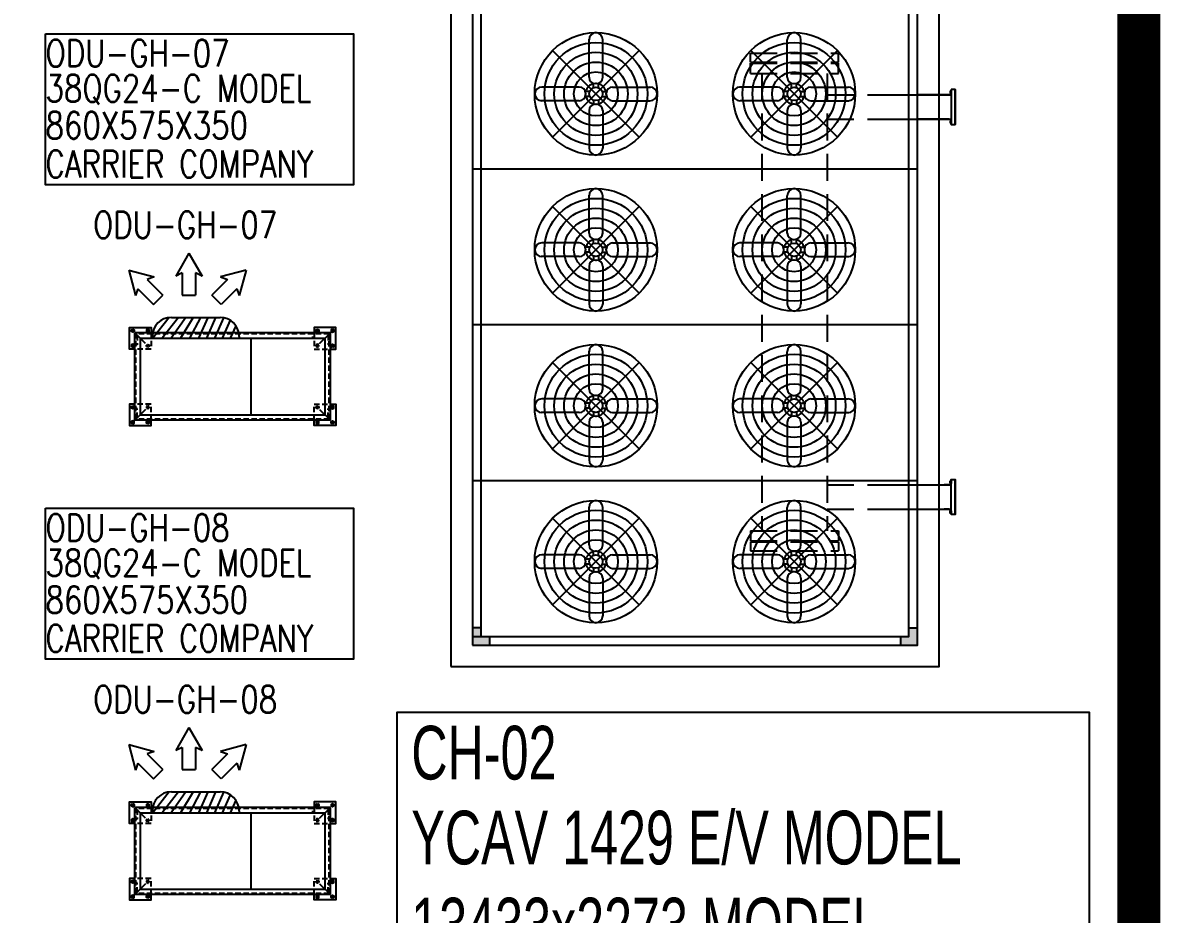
# Model space of a CAD drawing. Header units: millimetres. Extents: x -21221 to 1625077, y -149981 to 356550.
# Drawn here: x 309413 to 314710, y 147323 to 151476 of the extents above; entities that cross this region are included whole.
import ezdxf
from ezdxf.enums import TextEntityAlignment as Align

# ---------------------------------------------------------------- set-up
doc = ezdxf.new("R2010")
doc.units = ezdxf.units.MM
doc.header["$LTSCALE"] = 1000
doc.header["$MEASUREMENT"] = 0
doc.linetypes.add('HIDDEN', pattern=[0.375, 0.25, -0.125])
doc.linetypes.add('HIDDEN2', pattern=[0.1875, 0.125, -0.0625])
doc.layers.get('0').update_dxf_attribs({"linetype": 'CONTINUOUS'})
doc.layers.add('12- EQUIPMENT HVAC', color=12, linetype='CONTINUOUS')
doc.styles.add('ROMANS', font='romans.shx', dxfattribs={"width": 0.85})
doc.styles.add('TEXT-P', font='stencil.shx', dxfattribs={"height": 0.3})

# ---------------------------------------------------------------- blocks, each defined once
blk = doc.blocks.new('chiller.no-01')
for points in [[(-6616.5, 1036.5), (-6616.5, 956.5), (-6576.5, 956.5), (-6576.5, 996.5), (-6536.5, 996.5), (-6536.5, 1036.5)], [(-6616.5, -1036.5), (-6616.5, -956.5), (-6576.5, -956.5), (-6576.5, -996.5), (-6536.5, -996.5), (-6536.5, -1036.5)]]:
    blk.add_hatch(color=256).paths.add_polyline_path(points)
for p, q in [((-6536.5, 996.5), (-6536.5, 1036.5)), ((-5850.2, 1036.5), (-5850.2, -1036.5)), ((-5123.9, 1036.5), (-5123.9, -1036.5)), ((-4397.7, 1036.5), (-4397.7, -1036.5)), ((-6576.5, 956.5), (-6616.5, 956.5)), ((-5984.1, -891.1), (-5984.1, -1192.8)), ((-5869.9, -891.1), (-5869.9, -1192.8)), ((-4167.5, -891.1), (-4167.5, -1192.8)), ((-4053.2, -891.1), (-4053.2, -1192.8)), ((-6576.5, -956.5), (-6616.5, -956.5)), ((-6536.5, -996.5), (-6536.5, -1036.5)), ((-4167.5, -1183.7), (-4167.5, -1041.1)), ((-4053.2, -1183.7), (-4053.2, -1041.1)), ((-5984.1, -1183.7), (-5984.1, -1160.1)), ((-5869.9, -1183.7), (-5869.9, -1160.1)), ((-5984.2, -1192.8), (-5984.2, -1192.8)), ((-5968, -1192.8), (-5968, -1192.8)), ((-5863.1, -1192.8), (-5863.1, -1187.6)), ((-5863.1, -1187.6), (-5851.8, -1187.6)), ((-5851.8, -1192.8), (-5863.1, -1192.8)), ((-5851.8, -1187.6), (-5851.8, -1192.8)), ((-4185.6, -1187.6), (-4185.6, -1192.8)), ((-4174.3, -1187.6), (-4185.6, -1187.6)), ((-4185.6, -1192.8), (-4174.3, -1192.8)), ((-4174.3, -1192.8), (-4174.3, -1187.6)), ((-4069.4, -1192.8), (-4069.4, -1192.8)), ((-4053.2, -1192.8), (-4053.2, -1192.8))]:
    blk.add_line(p, q)
at = {"color": 9}
for p, q in [((-6259.6, 538.7), (-6259.6, 715.7)), ((-6195.9, 538.7), (-6195.9, 713)), ((-5533.3, 538.7), (-5533.3, 715.7)), ((-5469.6, 538.7), (-5469.6, 713)), ((-4807, 538.7), (-4807, 715.7)), ((-4743.3, 538.7), (-4743.3, 713)), ((-4080.7, 538.7), (-4080.7, 715.7)), ((-4017.1, 538.7), (-4017.1, 713)), ((-6429.4, 259.6), (-6026.1, 663)), ((-6429.4, 663), (-6026.1, 259.6)), ((-5703.1, 259.6), (-5299.8, 663)), ((-5703.1, 663), (-5299.8, 259.6)), ((-4976.9, 259.6), (-4573.5, 663)), ((-4976.9, 663), (-4573.5, 259.6)), ((-4250.6, 259.6), (-3847.2, 663)), ((-4250.6, 663), (-3847.2, 259.6)), ((-6305.2, 493.1), (-6479.4, 493.1)), ((-6239.5, 490.3), (-6239.5, 510.9)), ((-6225.2, 509.4), (-6230.3, 509.4)), ((-6216, 490.3), (-6216, 510.9)), ((-6150.3, 493.1), (-5973.3, 493.1)), ((-5578.9, 493.1), (-5753.2, 493.1)), ((-5513.2, 490.3), (-5513.2, 510.9)), ((-5499, 509.4), (-5504, 509.4)), ((-5489.7, 490.3), (-5489.7, 510.9)), ((-5424, 493.1), (-5247, 493.1)), ((-4852.6, 493.1), (-5026.9, 493.1)), ((-4786.9, 490.3), (-4786.9, 510.9)), ((-4772.7, 509.4), (-4777.7, 509.4)), ((-4763.5, 490.3), (-4763.5, 510.9)), ((-4697.8, 493.1), (-4520.7, 493.1)), ((-4126.3, 493.1), (-4300.6, 493.1)), ((-4060.6, 490.3), (-4060.6, 510.9)), ((-4046.4, 509.4), (-4051.4, 509.4)), ((-4037.2, 490.3), (-4037.2, 510.9)), ((-3971.5, 493.1), (-3794.4, 493.1)), ((-6305.2, 429.4), (-6482.2, 429.4)), ((-6256.8, 473), (-6277.3, 473)), ((-6256.8, 449.6), (-6277.3, 449.6)), ((-6275.8, 463.8), (-6275.8, 458.8)), ((-6239.5, 432.2), (-6239.5, 411.7)), ((-6216, 432.2), (-6216, 411.7)), ((-6198.7, 473), (-6178.2, 473)), ((-6198.7, 449.6), (-6178.2, 449.6)), ((-6179.6, 458.8), (-6179.6, 463.8)), ((-6150.3, 429.4), (-5976, 429.4)), ((-5578.9, 429.4), (-5755.9, 429.4)), ((-5530.5, 473), (-5551, 473)), ((-5530.5, 449.6), (-5551, 449.6)), ((-5549.6, 463.8), (-5549.6, 458.8)), ((-5513.2, 432.2), (-5513.2, 411.7)), ((-5489.7, 432.2), (-5489.7, 411.7)), ((-5472.4, 473), (-5451.9, 473)), ((-5472.4, 449.6), (-5451.9, 449.6)), ((-5453.4, 458.8), (-5453.4, 463.8)), ((-5424, 429.4), (-5249.8, 429.4)), ((-4852.6, 429.4), (-5029.6, 429.4)), ((-4804.2, 473), (-4824.8, 473)), ((-4804.2, 449.6), (-4824.8, 449.6)), ((-4823.3, 463.8), (-4823.3, 458.8)), ((-4786.9, 432.2), (-4786.9, 411.7)), ((-4763.5, 432.2), (-4763.5, 411.7)), ((-4746.1, 473), (-4725.6, 473)), ((-4746.1, 449.6), (-4725.6, 449.6)), ((-4727.1, 458.8), (-4727.1, 463.8)), ((-4697.8, 429.4), (-4523.5, 429.4)), ((-4126.3, 429.4), (-4303.4, 429.4)), ((-4078, 473), (-4098.5, 473)), ((-4078, 449.6), (-4098.5, 449.6)), ((-4097, 463.8), (-4097, 458.8)), ((-4060.6, 432.2), (-4060.6, 411.7)), ((-4037.2, 432.2), (-4037.2, 411.7)), ((-4019.9, 473), (-3999.3, 473)), ((-4019.9, 449.6), (-3999.3, 449.6)), ((-4000.8, 458.8), (-4000.8, 463.8)), ((-3971.5, 429.4), (-3797.2, 429.4)), ((-6259.6, 383.9), (-6259.6, 209.6)), ((-6230.3, 413.2), (-6225.2, 413.2)), ((-6195.9, 383.9), (-6195.9, 206.8)), ((-5533.3, 383.9), (-5533.3, 209.6)), ((-5504, 413.2), (-5499, 413.2)), ((-5469.6, 383.9), (-5469.6, 206.8)), ((-4807, 383.9), (-4807, 209.6)), ((-4777.7, 413.2), (-4772.7, 413.2)), ((-4743.3, 383.9), (-4743.3, 206.8)), ((-4080.7, 383.9), (-4080.7, 209.6)), ((-4051.4, 413.2), (-4046.4, 413.2)), ((-4017.1, 383.9), (-4017.1, 206.8)), ((-6259.6, -383.9), (-6259.6, -209.6)), ((-6195.9, -383.9), (-6195.9, -206.8)), ((-5533.3, -383.9), (-5533.3, -209.6)), ((-5469.6, -383.9), (-5469.6, -206.8)), ((-4807, -383.9), (-4807, -209.6)), ((-4743.3, -383.9), (-4743.3, -206.8)), ((-4080.7, -383.9), (-4080.7, -209.6)), ((-4017.1, -383.9), (-4017.1, -206.8)), ((-6429.4, -259.6), (-6026.1, -663)), ((-6429.4, -663), (-6026.1, -259.6)), ((-5703.1, -259.6), (-5299.8, -663)), ((-5703.1, -663), (-5299.8, -259.6)), ((-4976.9, -259.6), (-4573.5, -663)), ((-4976.9, -663), (-4573.5, -259.6)), ((-4250.6, -259.6), (-3847.2, -663)), ((-4250.6, -663), (-3847.2, -259.6)), ((-6239.5, -432.2), (-6239.5, -411.7)), ((-6230.3, -413.2), (-6225.2, -413.2)), ((-6216, -432.2), (-6216, -411.7)), ((-5513.2, -432.2), (-5513.2, -411.7)), ((-5504, -413.2), (-5499, -413.2)), ((-5489.7, -432.2), (-5489.7, -411.7)), ((-4786.9, -432.2), (-4786.9, -411.7)), ((-4777.7, -413.2), (-4772.7, -413.2)), ((-4763.5, -432.2), (-4763.5, -411.7)), ((-4060.6, -432.2), (-4060.6, -411.7)), ((-4051.4, -413.2), (-4046.4, -413.2)), ((-4037.2, -432.2), (-4037.2, -411.7)), ((-6305.2, -429.4), (-6482.2, -429.4)), ((-6256.8, -449.6), (-6277.3, -449.6)), ((-6256.8, -473), (-6277.3, -473)), ((-6275.8, -463.8), (-6275.8, -458.8)), ((-6198.7, -449.6), (-6178.2, -449.6)), ((-6198.7, -473), (-6178.2, -473)), ((-6179.6, -458.8), (-6179.6, -463.8)), ((-6150.3, -429.4), (-5976, -429.4)), ((-5578.9, -429.4), (-5755.9, -429.4)), ((-5530.5, -449.6), (-5551, -449.6)), ((-5530.5, -473), (-5551, -473)), ((-5549.6, -463.8), (-5549.6, -458.8)), ((-5472.4, -449.6), (-5451.9, -449.6)), ((-5472.4, -473), (-5451.9, -473)), ((-5453.4, -458.8), (-5453.4, -463.8)), ((-5424, -429.4), (-5249.8, -429.4)), ((-4852.6, -429.4), (-5029.6, -429.4)), ((-4804.2, -449.6), (-4824.8, -449.6)), ((-4804.2, -473), (-4824.8, -473)), ((-4823.3, -463.8), (-4823.3, -458.8)), ((-4746.1, -449.6), (-4725.6, -449.6)), ((-4746.1, -473), (-4725.6, -473)), ((-4727.1, -458.8), (-4727.1, -463.8)), ((-4697.8, -429.4), (-4523.5, -429.4)), ((-4126.3, -429.4), (-4303.4, -429.4)), ((-4078, -449.6), (-4098.5, -449.6)), ((-4078, -473), (-4098.5, -473)), ((-4097, -463.8), (-4097, -458.8)), ((-4019.9, -449.6), (-3999.3, -449.6)), ((-4019.9, -473), (-3999.3, -473)), ((-4000.8, -458.8), (-4000.8, -463.8)), ((-3971.5, -429.4), (-3797.2, -429.4)), ((-6305.2, -493.1), (-6479.4, -493.1)), ((-6239.5, -490.3), (-6239.5, -510.9)), ((-6225.2, -509.4), (-6230.3, -509.4)), ((-6216, -490.3), (-6216, -510.9)), ((-6150.3, -493.1), (-5973.3, -493.1)), ((-5578.9, -493.1), (-5753.2, -493.1)), ((-5513.2, -490.3), (-5513.2, -510.9)), ((-5499, -509.4), (-5504, -509.4)), ((-5489.7, -490.3), (-5489.7, -510.9)), ((-5424, -493.1), (-5247, -493.1)), ((-4852.6, -493.1), (-5026.9, -493.1)), ((-4786.9, -490.3), (-4786.9, -510.9)), ((-4772.7, -509.4), (-4777.7, -509.4)), ((-4763.5, -490.3), (-4763.5, -510.9)), ((-4697.8, -493.1), (-4520.7, -493.1)), ((-4126.3, -493.1), (-4300.6, -493.1)), ((-4060.6, -490.3), (-4060.6, -510.9)), ((-4046.4, -509.4), (-4051.4, -509.4)), ((-4037.2, -490.3), (-4037.2, -510.9)), ((-3971.5, -493.1), (-3794.4, -493.1)), ((-6259.6, -538.7), (-6259.6, -715.7)), ((-6195.9, -538.7), (-6195.9, -713)), ((-5533.3, -538.7), (-5533.3, -715.7)), ((-5469.6, -538.7), (-5469.6, -713)), ((-4807, -538.7), (-4807, -715.7)), ((-4743.3, -538.7), (-4743.3, -713)), ((-4080.7, -538.7), (-4080.7, -715.7)), ((-4017.1, -538.7), (-4017.1, -713))]:
    blk.add_line(p, q, dxfattribs=at)
at = {"linetype": 'HIDDEN2'}
for p, q in [((-6177.7, -257.9), (-6177.7, -668.2)), ((-6135.8, -257.9), (-6177.7, -257.9)), ((-6135.8, -257.9), (-6135.8, -668.2)), ((-6130.8, -257.9), (-6130.8, -668.2)), ((-6084, -257.9), (-6130.8, -257.9)), ((-6084, -257.9), (-6084, -668.2)), ((-3953.4, -257.9), (-3953.4, -668.2)), ((-3953.4, -257.9), (-3906.5, -257.9)), ((-3906.5, -257.9), (-3906.5, -668.2)), ((-3901.6, -257.9), (-3901.6, -668.2)), ((-3901.6, -257.9), (-3859.7, -257.9)), ((-3859.7, -257.9), (-3859.7, -668.2)), ((-3953.4, -310.7), (-6084, -310.7)), ((-3953.4, -615.4), (-6084, -615.4)), ((-5984.1, -615.4), (-5984.1, -891.1)), ((-5869.9, -615.4), (-5869.9, -891.1)), ((-4167.5, -615.4), (-4167.5, -891.1)), ((-4053.2, -615.4), (-4053.2, -891.1)), ((-6135.8, -668.2), (-6177.7, -668.2)), ((-6084, -668.2), (-6130.8, -668.2)), ((-3953.4, -668.2), (-3906.5, -668.2)), ((-3901.6, -668.2), (-3859.7, -668.2))]:
    blk.add_line(p, q, dxfattribs=at)
for points in [[(-6716.5, 1136.5), (-6716.5, -1136.5), (6716.5, -1136.5), (6716.5, 1136.5)], [(-6616.5, 1036.5), (-6616.5, -1036.5), (6616.5, -1036.5), (6616.5, 1036.5)], [(-6576.5, 996.5), (-6576.5, -996.5), (6576.5, -996.5), (6576.5, 996.5)]]:
    blk.add_lwpolyline(points, close=True)
blk.add_lwpolyline([(6576.5, -956.5), (6576.5, 1036.5), (-6576.5, 1036.5), (-6576.5, -956.5)])
at = {"elevation": 0}
for points in [[(-6008.1, -1192.8), (-5845.9, -1192.8), (-5845.9, -1211), (-6008.1, -1211)], [(-6002.9, -1187.6), (-5991.6, -1187.6), (-5991.6, -1192.8), (-6002.9, -1192.8)], [(-4029.3, -1192.8), (-4191.5, -1192.8), (-4191.5, -1211), (-4029.3, -1211)], [(-4034.5, -1187.6), (-4045.8, -1187.6), (-4045.8, -1192.8), (-4034.5, -1192.8)]]:
    blk.add_lwpolyline(points, close=True, dxfattribs=at)
for points in [[(-6008.1, -1211), (-5845.9, -1211)], [(-4029.3, -1211), (-4191.5, -1211)]]:
    blk.add_lwpolyline(points, dxfattribs=at)
at = {"color": 9}
for centre, radius in [((-6227.7, 461.3), 285.2), ((-5501.5, 461.3), 285.2), ((-4775.2, 461.3), 285.2), ((-4048.9, 461.3), 285.2), ((-6227.7, 461.3), 239.5), ((-5501.5, 461.3), 239.5), ((-4775.2, 461.3), 239.5), ((-4048.9, 461.3), 239.5), ((-6227.7, 461.3), 193.7), ((-5501.5, 461.3), 193.7), ((-4775.2, 461.3), 193.7), ((-4048.9, 461.3), 193.7), ((-6227.7, 461.3), 147.9), ((-5501.5, 461.3), 147.9), ((-4775.2, 461.3), 147.9), ((-4048.9, 461.3), 147.9), ((-6227.7, 461.3), 102.2), ((-5501.5, 461.3), 102.2), ((-4775.2, 461.3), 102.2), ((-4048.9, 461.3), 102.2), ((-6227.7, 461.3), 31.3), ((-6227.7, 461.3), 31.3), ((-6227.7, 461.3), 31.3), ((-6227.7, 461.3), 31.3), ((-5501.5, 461.3), 31.3), ((-5501.5, 461.3), 31.3), ((-5501.5, 461.3), 31.3), ((-5501.5, 461.3), 31.3), ((-4775.2, 461.3), 31.3), ((-4775.2, 461.3), 31.3), ((-4775.2, 461.3), 31.3), ((-4775.2, 461.3), 31.3), ((-4048.9, 461.3), 31.3), ((-4048.9, 461.3), 31.3), ((-4048.9, 461.3), 31.3), ((-4048.9, 461.3), 31.3), ((-6227.7, -461.3), 285.2), ((-5501.5, -461.3), 285.2), ((-4775.2, -461.3), 285.2), ((-4048.9, -461.3), 285.2), ((-6227.7, -461.3), 239.5), ((-5501.5, -461.3), 239.5), ((-4775.2, -461.3), 239.5), ((-4048.9, -461.3), 239.5), ((-6227.7, -461.3), 193.7), ((-6227.7, -461.3), 147.9), ((-5501.5, -461.3), 193.7), ((-5501.5, -461.3), 147.9), ((-4775.2, -461.3), 193.7), ((-4775.2, -461.3), 147.9), ((-4048.9, -461.3), 193.7), ((-4048.9, -461.3), 147.9), ((-6227.7, -461.3), 102.2), ((-5501.5, -461.3), 102.2), ((-4775.2, -461.3), 102.2), ((-4048.9, -461.3), 102.2), ((-6227.7, -461.3), 31.3), ((-6227.7, -461.3), 31.3), ((-6227.7, -461.3), 31.3), ((-6227.7, -461.3), 31.3), ((-5501.5, -461.3), 31.3), ((-5501.5, -461.3), 31.3), ((-5501.5, -461.3), 31.3), ((-5501.5, -461.3), 31.3), ((-4775.2, -461.3), 31.3), ((-4775.2, -461.3), 31.3), ((-4775.2, -461.3), 31.3), ((-4775.2, -461.3), 31.3), ((-4048.9, -461.3), 31.3), ((-4048.9, -461.3), 31.3), ((-4048.9, -461.3), 31.3), ((-4048.9, -461.3), 31.3)]:
    blk.add_circle(centre, radius, dxfattribs=at)
for centre, radius, start, end in [((-6226, 712.9), 33.6, 93.0001, 179.9416), ((-6229.5, 712.9), 33.6, 0.0584, 86.9999), ((-5499.7, 712.9), 33.6, 93.0001, 179.9416), ((-5503.2, 712.9), 33.6, 0.0584, 86.9999), ((-4773.4, 712.9), 33.6, 93.0001, 179.9416), ((-4776.9, 712.9), 33.6, 0.0584, 86.9999), ((-4047.2, 712.9), 33.6, 93.0001, 179.9416), ((-4050.7, 712.9), 33.6, 0.0584, 86.9999), ((-6230.3, 538.7), 29.3, 180, 270), ((-6225.2, 538.7), 29.3, 270, 0), ((-5504, 538.7), 29.3, 180, 270), ((-5499, 538.7), 29.3, 270, 0), ((-4777.7, 538.7), 29.3, 180, 270), ((-4772.7, 538.7), 29.3, 270, 0), ((-4051.4, 538.7), 29.3, 180, 270), ((-4046.4, 538.7), 29.3, 270, 0), ((-6479.4, 459.5), 33.6, 90.0584, 176.9999), ((-6305.2, 463.8), 29.3, 0, 90), ((-6227.7, 461.3), 48.1, 104.1169, 165.8831), ((-6227.7, 461.3), 48.1, 14.1169, 75.8831), ((-6150.3, 463.8), 29.3, 90, 180), ((-5976.1, 459.5), 33.6, 3.0001, 89.9416), ((-5753.1, 459.5), 33.6, 90.0584, 176.9999), ((-5578.9, 463.8), 29.3, 0, 90), ((-5501.5, 461.3), 48.1, 104.1169, 165.8831), ((-5501.5, 461.3), 48.1, 14.1169, 75.8831), ((-5424, 463.8), 29.3, 90, 180), ((-5249.8, 459.5), 33.6, 3.0001, 89.9416), ((-5026.8, 459.5), 33.6, 90.0584, 176.9999), ((-4852.6, 463.8), 29.3, 0, 90), ((-4775.2, 461.3), 48.1, 104.1169, 165.8831), ((-4775.2, 461.3), 48.1, 14.1169, 75.8831), ((-4697.8, 463.8), 29.3, 90, 180), ((-4523.5, 459.5), 33.6, 3.0001, 89.9416), ((-4300.6, 459.5), 33.6, 90.0584, 176.9999), ((-4126.3, 463.8), 29.3, 0, 90), ((-4048.9, 461.3), 48.1, 104.1169, 165.8831), ((-4048.9, 461.3), 48.1, 14.1169, 75.8831), ((-3971.5, 463.8), 29.3, 90, 180), ((-3797.2, 459.5), 33.6, 3.0001, 89.9416), ((-6479.4, 463), 33.6, 183.0001, 269.9416), ((-6305.2, 458.8), 29.3, 270, 0), ((-6227.7, 461.3), 48.1, 194.1169, 255.8831), ((-6227.7, 461.3), 48.1, 284.1169, 345.8831), ((-6150.3, 458.8), 29.3, 180, 270), ((-5976.1, 463), 33.6, 270.0584, 356.9999), ((-5753.1, 463), 33.6, 183.0001, 269.9416), ((-5578.9, 458.8), 29.3, 270, 0), ((-5501.5, 461.3), 48.1, 194.1169, 255.8831), ((-5501.5, 461.3), 48.1, 284.1169, 345.8831), ((-5424, 458.8), 29.3, 180, 270), ((-5249.8, 463), 33.6, 270.0584, 356.9999), ((-5026.8, 463), 33.6, 183.0001, 269.9416), ((-4852.6, 458.8), 29.3, 270, 0), ((-4775.2, 461.3), 48.1, 194.1169, 255.8831), ((-4775.2, 461.3), 48.1, 284.1169, 345.8831), ((-4697.8, 458.8), 29.3, 180, 270), ((-4523.5, 463), 33.6, 270.0584, 356.9999), ((-4300.6, 463), 33.6, 183.0001, 269.9416), ((-4126.3, 458.8), 29.3, 270, 0), ((-4048.9, 461.3), 48.1, 194.1169, 255.8831), ((-4048.9, 461.3), 48.1, 284.1169, 345.8831), ((-3971.5, 458.8), 29.3, 180, 270), ((-3797.2, 463), 33.6, 270.0584, 356.9999), ((-6230.3, 383.9), 29.3, 90, 180), ((-6225.2, 383.9), 29.3, 0, 90), ((-5504, 383.9), 29.3, 90, 180), ((-5499, 383.9), 29.3, 0, 90), ((-4777.7, 383.9), 29.3, 90, 180), ((-4772.7, 383.9), 29.3, 0, 90), ((-4051.4, 383.9), 29.3, 90, 180), ((-4046.4, 383.9), 29.3, 0, 90), ((-6226, 209.6), 33.6, 180.0584, 266.9999), ((-6229.5, 209.6), 33.6, 273.0001, 359.9416), ((-5499.7, 209.6), 33.6, 180.0584, 266.9999), ((-5503.2, 209.6), 33.6, 273.0001, 359.9416), ((-4773.4, 209.6), 33.6, 180.0584, 266.9999), ((-4776.9, 209.6), 33.6, 273.0001, 359.9416), ((-4047.2, 209.6), 33.6, 180.0584, 266.9999), ((-4050.7, 209.6), 33.6, 273.0001, 359.9416), ((-6226, -209.6), 33.6, 93.0001, 179.9416), ((-6229.5, -209.6), 33.6, 0.0584, 86.9999), ((-5499.7, -209.6), 33.6, 93.0001, 179.9416), ((-5503.2, -209.6), 33.6, 0.0584, 86.9999), ((-4773.4, -209.6), 33.6, 93.0001, 179.9416), ((-4776.9, -209.6), 33.6, 0.0584, 86.9999), ((-4047.2, -209.6), 33.6, 93.0001, 179.9416), ((-4050.7, -209.6), 33.6, 0.0584, 86.9999), ((-6227.7, -461.3), 48.1, 104.1169, 165.8831), ((-6230.3, -383.9), 29.3, 180, 270), ((-6225.2, -383.9), 29.3, 270, 0), ((-6227.7, -461.3), 48.1, 14.1169, 75.8831), ((-5501.5, -461.3), 48.1, 104.1169, 165.8831), ((-5504, -383.9), 29.3, 180, 270), ((-5499, -383.9), 29.3, 270, 0), ((-5501.5, -461.3), 48.1, 14.1169, 75.8831), ((-4775.2, -461.3), 48.1, 104.1169, 165.8831), ((-4777.7, -383.9), 29.3, 180, 270), ((-4772.7, -383.9), 29.3, 270, 0), ((-4775.2, -461.3), 48.1, 14.1169, 75.8831), ((-4048.9, -461.3), 48.1, 104.1169, 165.8831), ((-4051.4, -383.9), 29.3, 180, 270), ((-4046.4, -383.9), 29.3, 270, 0), ((-4048.9, -461.3), 48.1, 14.1169, 75.8831), ((-6479.4, -463), 33.6, 90.0584, 176.9999), ((-6479.4, -459.5), 33.6, 183.0001, 269.9416), ((-6305.2, -458.8), 29.3, 0, 90), ((-6305.2, -463.8), 29.3, 270, 0), ((-6227.7, -461.3), 48.1, 194.1169, 255.8831), ((-6227.7, -461.3), 48.1, 284.1169, 345.8831), ((-6150.3, -458.8), 29.3, 90, 180), ((-6150.3, -463.8), 29.3, 180, 270), ((-5976.1, -463), 33.6, 3.0001, 89.9416), ((-5976.1, -459.5), 33.6, 270.0584, 356.9999), ((-5753.1, -463), 33.6, 90.0584, 176.9999), ((-5753.1, -459.5), 33.6, 183.0001, 269.9416), ((-5578.9, -458.8), 29.3, 0, 90), ((-5578.9, -463.8), 29.3, 270, 0), ((-5501.5, -461.3), 48.1, 194.1169, 255.8831), ((-5501.5, -461.3), 48.1, 284.1169, 345.8831), ((-5424, -458.8), 29.3, 90, 180), ((-5424, -463.8), 29.3, 180, 270), ((-5249.8, -463), 33.6, 3.0001, 89.9416), ((-5249.8, -459.5), 33.6, 270.0584, 356.9999), ((-5026.8, -463), 33.6, 90.0584, 176.9999), ((-5026.8, -459.5), 33.6, 183.0001, 269.9416), ((-4852.6, -458.8), 29.3, 0, 90), ((-4852.6, -463.8), 29.3, 270, 0), ((-4775.2, -461.3), 48.1, 194.1169, 255.8831), ((-4775.2, -461.3), 48.1, 284.1169, 345.8831), ((-4697.8, -458.8), 29.3, 90, 180), ((-4697.8, -463.8), 29.3, 180, 270), ((-4523.5, -463), 33.6, 3.0001, 89.9416), ((-4523.5, -459.5), 33.6, 270.0584, 356.9999), ((-4300.6, -463), 33.6, 90.0584, 176.9999), ((-4300.6, -459.5), 33.6, 183.0001, 269.9416), ((-4126.3, -458.8), 29.3, 0, 90), ((-4126.3, -463.8), 29.3, 270, 0), ((-4048.9, -461.3), 48.1, 194.1169, 255.8831), ((-4048.9, -461.3), 48.1, 284.1169, 345.8831), ((-3971.5, -458.8), 29.3, 90, 180), ((-3971.5, -463.8), 29.3, 180, 270), ((-3797.2, -463), 33.6, 3.0001, 89.9416), ((-3797.2, -459.5), 33.6, 270.0584, 356.9999), ((-6230.3, -538.7), 29.3, 90, 180), ((-6225.2, -538.7), 29.3, 0, 90), ((-5504, -538.7), 29.3, 90, 180), ((-5499, -538.7), 29.3, 0, 90), ((-4777.7, -538.7), 29.3, 90, 180), ((-4772.7, -538.7), 29.3, 0, 90), ((-4051.4, -538.7), 29.3, 90, 180), ((-4046.4, -538.7), 29.3, 0, 90), ((-6226, -712.9), 33.6, 180.0584, 266.9999), ((-6229.5, -712.9), 33.6, 273.0001, 359.9416), ((-5499.7, -712.9), 33.6, 180.0584, 266.9999), ((-5503.2, -712.9), 33.6, 273.0001, 359.9416), ((-4773.4, -712.9), 33.6, 180.0584, 266.9999), ((-4776.9, -712.9), 33.6, 273.0001, 359.9416), ((-4047.2, -712.9), 33.6, 180.0584, 266.9999), ((-4050.7, -712.9), 33.6, 273.0001, 359.9416)]:
    blk.add_arc(centre, radius, start, end, dxfattribs=at)
blk = doc.blocks.new('ODU-GH-07')
at = {"color": 12}
for p, q in [((-155.4, 396.2), (-217.2, 289.8)), ((-155.4, 396.2), (-94.2, 289.5)), ((-436.1, 317.8), (-317.3, 285.7)), ((-436.1, 317.8), (-404.5, 198.9)), ((110.6, 317.8), (-8.2, 285.7)), ((110.6, 317.8), (79, 198.9)), ((-317.3, 285.7), (-349.5, 274.4)), ((-349.5, 274.4), (-276.7, 201.3)), ((-186.4, 304.5), (-217.2, 289.8)), ((-186.4, 304.5), (-186.6, 201.3)), ((-124.9, 304.3), (-125.1, 201.1)), ((-94.2, 289.5), (-124.9, 304.3)), ((24, 274.4), (-48.8, 201.3)), ((-8.2, 285.7), (24, 274.4)), ((-393.1, 231.1), (-404.5, 198.9)), ((-393.1, 231.1), (-320.3, 157.9)), ((67.6, 231.1), (-5.2, 157.9)), ((67.6, 231.1), (79, 198.9)), ((-320.3, 157.9), (-276.7, 201.3)), ((-186.6, 201.3), (-125.1, 201.1)), ((-5.2, 157.9), (-48.8, 201.3))]:
    blk.add_line(p, q, dxfattribs=at)
at = {"color": 1, "linetype": 'HIDDEN'}
for p, q in [((-246.8, 96.9), (-322.9, 0)), ((-203.4, 97.4), (-279.9, 0)), ((-169.6, 97.4), (-237.6, 0)), ((-135.8, 97.4), (-195.3, 0)), ((-102, 97.4), (-153, 0)), ((-68.2, 97.4), (-110.7, 0)), ((-31.3, 97.4), (-73.8, 0)), ((5, 96), (-36.9, 0)), ((36.5, 83.8), (0, 0)), ((62.5, 58.7), (36.9, 0))]:
    blk.add_line(p, q, dxfattribs=at)
at = {"color": 200}
for p, q in [((-237.2, 97.4), (-10.7, 97.4)), ((-382, 0), (478, 0)), ((-325.9, 0), (-325.9, 8.8)), ((77.9, 8.8), (77.9, 0)), ((421.8, 0), (421.8, 8.8)), ((478, 0), (478, -356.5)), ((478, 0), (478, -356.5)), ((-382, 0), (-382, -356.5)), ((133.4, 0), (133.4, -356.5)), ((-382, -356.5), (478, -356.5))]:
    blk.add_line(p, q, dxfattribs=at)
at = {"color": 9}
for p, q in [((-407, -381.5), (-407, 25)), ((-357, -25), (-407, 25)), ((503, 25), (-407, 25)), ((453, -25), (503, 25)), ((503, -381.5), (503, 25)), ((-357, -331.5), (-407, -381.5)), ((453, -331.5), (503, -381.5)), ((503, -381.5), (-407, -381.5))]:
    blk.add_line(p, q, dxfattribs=at)
at = {"color": 9, "linetype": 'HIDDEN', "ltscale": 0.1}
for p, q in [((-402, -376.5), (-402, 20)), ((498, 20), (-402, 20)), ((498, -376.5), (498, 20)), ((498, -376.5), (-402, -376.5))]:
    blk.add_line(p, q, dxfattribs=at)
at = {"color": 9, "ltscale": 0.1}
for points in [[(-407, -50), (-432, -50), (-432, 50), (-332, 50), (-332, 25)], [(503, -50), (528, -50), (528, 50), (428, 50), (428, 25)], [(-407, -306.5), (-432, -306.5), (-432, -406.5), (-332, -406.5), (-332, -381.5)], [(503, -306.5), (528, -306.5), (528, -406.5), (428, -406.5), (428, -381.5)]]:
    blk.add_lwpolyline(points, dxfattribs=at)
at = {"color": 9, "ltscale": 0.01}
for points in [[(-417, 42.3), (-410.7, 38.7), (-410.7, 31.3), (-417, 27.7), (-423.4, 31.3), (-423.4, 38.7)], [(-347, 42.3), (-353.4, 38.7), (-353.4, 31.3), (-347, 27.7), (-340.7, 31.3), (-340.7, 38.7)], [(443, 42.3), (449.3, 38.7), (449.3, 31.3), (443, 27.7), (436.6, 31.3), (436.6, 38.7)], [(513, 42.3), (506.6, 38.7), (506.6, 31.3), (513, 27.7), (519.3, 31.3), (519.3, 38.7)], [(-417, -42.3), (-410.7, -38.7), (-410.7, -31.3), (-417, -27.7), (-423.4, -31.3), (-423.4, -38.7)], [(513, -42.3), (506.6, -38.7), (506.6, -31.3), (513, -27.7), (519.3, -31.3), (519.3, -38.7)], [(-417, -314.2), (-410.7, -317.8), (-410.7, -325.1), (-417, -328.8), (-423.4, -325.1), (-423.4, -317.8)], [(513, -314.2), (506.6, -317.8), (506.6, -325.1), (513, -328.8), (519.3, -325.1), (519.3, -317.8)], [(-417, -398.8), (-410.7, -395.1), (-410.7, -387.8), (-417, -384.2), (-423.4, -387.8), (-423.4, -395.1)], [(-347, -398.8), (-353.4, -395.1), (-353.4, -387.8), (-347, -384.2), (-340.7, -387.8), (-340.7, -395.1)], [(443, -398.8), (449.3, -395.1), (449.3, -387.8), (443, -384.2), (436.6, -387.8), (436.6, -395.1)], [(513, -398.8), (506.6, -395.1), (506.6, -387.8), (513, -384.2), (519.3, -387.8), (519.3, -395.1)]]:
    blk.add_lwpolyline(points, close=True, dxfattribs=at)
at = {"color": 9, "linetype": 'HIDDEN', "ltscale": 0.1}
for points in [[(-332, 25), (-332, -50), (-407, -50)], [(-397, 15), (-397, -30), (-402, -30)], [(428, 25), (428, -50), (503, -50)], [(493, 15), (493, -30), (498, -30)], [(-332, -381.5), (-332, -306.5), (-407, -306.5)], [(428, -381.5), (428, -306.5), (503, -306.5)], [(-397, -371.5), (-397, -326.5), (-402, -326.5)], [(493, -371.5), (493, -326.5), (498, -326.5)]]:
    blk.add_lwpolyline(points, dxfattribs=at)
at = {"color": 9, "linetype": 'HIDDEN', "ltscale": 0.01}
for points in [[(-347, -42.3), (-353.4, -38.7), (-353.4, -31.3), (-347, -27.7), (-340.7, -31.3), (-340.7, -38.7)], [(443, -42.3), (449.3, -38.7), (449.3, -31.3), (443, -27.7), (436.6, -31.3), (436.6, -38.7)], [(-347, -314.2), (-353.4, -317.8), (-353.4, -325.1), (-347, -328.8), (-340.7, -325.1), (-340.7, -317.8)], [(443, -314.2), (449.3, -317.8), (449.3, -325.1), (443, -328.8), (436.6, -325.1), (436.6, -317.8)]]:
    blk.add_lwpolyline(points, close=True, dxfattribs=at)
for centre in [(-417, 35), (-347, 35), (443, 35), (513, 35), (-417, -35), (-347, -35), (443, -35), (513, -35), (-417, -321.5), (-347, -321.5), (443, -321.5), (513, -321.5), (-417, -391.5), (-347, -391.5), (443, -391.5), (513, -391.5)]:
    blk.add_circle(centre, 3.66, dxfattribs=at)
at = {"color": 200}
for centre, start, end in [((-237.2, 8.8), 90, 180), ((-10.7, 8.8), 360, 90)]:
    blk.add_arc(centre, 88.7, start, end, dxfattribs=at)
blk = doc.blocks.new('ODU-GH-08')
at = {"color": 12}
for p, q in [((-155.4, 396.2), (-217.2, 289.8)), ((-155.4, 396.2), (-94.2, 289.5)), ((-436.1, 317.8), (-317.3, 285.7)), ((-436.1, 317.8), (-404.5, 198.9)), ((110.6, 317.8), (-8.2, 285.7)), ((110.6, 317.8), (79, 198.9)), ((-317.3, 285.7), (-349.5, 274.4)), ((-349.5, 274.4), (-276.7, 201.3)), ((-186.4, 304.5), (-217.2, 289.8)), ((-186.4, 304.5), (-186.6, 201.3)), ((-124.9, 304.3), (-125.1, 201.1)), ((-94.2, 289.5), (-124.9, 304.3)), ((24, 274.4), (-48.8, 201.3)), ((-8.2, 285.7), (24, 274.4)), ((-393.1, 231.1), (-404.5, 198.9)), ((-393.1, 231.1), (-320.3, 157.9)), ((67.6, 231.1), (-5.2, 157.9)), ((67.6, 231.1), (79, 198.9)), ((-320.3, 157.9), (-276.7, 201.3)), ((-186.6, 201.3), (-125.1, 201.1)), ((-5.2, 157.9), (-48.8, 201.3))]:
    blk.add_line(p, q, dxfattribs=at)
at = {"color": 1, "linetype": 'HIDDEN'}
for p, q in [((-246.8, 96.9), (-322.9, 0)), ((-203.4, 97.4), (-279.9, 0)), ((-169.6, 97.4), (-237.6, 0)), ((-135.8, 97.4), (-195.3, 0)), ((-102, 97.4), (-153, 0)), ((-68.2, 97.4), (-110.7, 0)), ((-31.3, 97.4), (-73.8, 0)), ((5, 96), (-36.9, 0)), ((36.5, 83.8), (0, 0)), ((62.5, 58.7), (36.9, 0))]:
    blk.add_line(p, q, dxfattribs=at)
at = {"color": 200}
for p, q in [((-237.2, 97.4), (-10.7, 97.4)), ((-382, 0), (478, 0)), ((-325.9, 0), (-325.9, 8.8)), ((77.9, 8.8), (77.9, 0)), ((421.8, 0), (421.8, 8.8)), ((478, 0), (478, -356.5)), ((478, 0), (478, -356.5)), ((-382, 0), (-382, -356.5)), ((133.4, 0), (133.4, -356.5)), ((-382, -356.5), (478, -356.5))]:
    blk.add_line(p, q, dxfattribs=at)
at = {"color": 9}
for p, q in [((-407, -381.5), (-407, 25)), ((-357, -25), (-407, 25)), ((503, 25), (-407, 25)), ((453, -25), (503, 25)), ((503, -381.5), (503, 25)), ((-357, -331.5), (-407, -381.5)), ((453, -331.5), (503, -381.5)), ((503, -381.5), (-407, -381.5))]:
    blk.add_line(p, q, dxfattribs=at)
at = {"color": 9, "linetype": 'HIDDEN', "ltscale": 0.1}
for p, q in [((-402, -376.5), (-402, 20)), ((498, 20), (-402, 20)), ((498, -376.5), (498, 20)), ((498, -376.5), (-402, -376.5))]:
    blk.add_line(p, q, dxfattribs=at)
at = {"color": 9, "ltscale": 0.1}
for points in [[(-407, -50), (-432, -50), (-432, 50), (-332, 50), (-332, 25)], [(503, -50), (528, -50), (528, 50), (428, 50), (428, 25)], [(-407, -306.5), (-432, -306.5), (-432, -406.5), (-332, -406.5), (-332, -381.5)], [(503, -306.5), (528, -306.5), (528, -406.5), (428, -406.5), (428, -381.5)]]:
    blk.add_lwpolyline(points, dxfattribs=at)
at = {"color": 9, "ltscale": 0.01}
for points in [[(-417, 42.3), (-410.7, 38.7), (-410.7, 31.3), (-417, 27.7), (-423.4, 31.3), (-423.4, 38.7)], [(-347, 42.3), (-353.4, 38.7), (-353.4, 31.3), (-347, 27.7), (-340.7, 31.3), (-340.7, 38.7)], [(443, 42.3), (449.3, 38.7), (449.3, 31.3), (443, 27.7), (436.6, 31.3), (436.6, 38.7)], [(513, 42.3), (506.6, 38.7), (506.6, 31.3), (513, 27.7), (519.3, 31.3), (519.3, 38.7)], [(-417, -42.3), (-410.7, -38.7), (-410.7, -31.3), (-417, -27.7), (-423.4, -31.3), (-423.4, -38.7)], [(513, -42.3), (506.6, -38.7), (506.6, -31.3), (513, -27.7), (519.3, -31.3), (519.3, -38.7)], [(-417, -314.2), (-410.7, -317.8), (-410.7, -325.1), (-417, -328.8), (-423.4, -325.1), (-423.4, -317.8)], [(513, -314.2), (506.6, -317.8), (506.6, -325.1), (513, -328.8), (519.3, -325.1), (519.3, -317.8)], [(-417, -398.8), (-410.7, -395.1), (-410.7, -387.8), (-417, -384.2), (-423.4, -387.8), (-423.4, -395.1)], [(-347, -398.8), (-353.4, -395.1), (-353.4, -387.8), (-347, -384.2), (-340.7, -387.8), (-340.7, -395.1)], [(443, -398.8), (449.3, -395.1), (449.3, -387.8), (443, -384.2), (436.6, -387.8), (436.6, -395.1)], [(513, -398.8), (506.6, -395.1), (506.6, -387.8), (513, -384.2), (519.3, -387.8), (519.3, -395.1)]]:
    blk.add_lwpolyline(points, close=True, dxfattribs=at)
at = {"color": 9, "linetype": 'HIDDEN', "ltscale": 0.1}
for points in [[(-332, 25), (-332, -50), (-407, -50)], [(-397, 15), (-397, -30), (-402, -30)], [(428, 25), (428, -50), (503, -50)], [(493, 15), (493, -30), (498, -30)], [(-332, -381.5), (-332, -306.5), (-407, -306.5)], [(428, -381.5), (428, -306.5), (503, -306.5)], [(-397, -371.5), (-397, -326.5), (-402, -326.5)], [(493, -371.5), (493, -326.5), (498, -326.5)]]:
    blk.add_lwpolyline(points, dxfattribs=at)
at = {"color": 9, "linetype": 'HIDDEN', "ltscale": 0.01}
for points in [[(-347, -42.3), (-353.4, -38.7), (-353.4, -31.3), (-347, -27.7), (-340.7, -31.3), (-340.7, -38.7)], [(443, -42.3), (449.3, -38.7), (449.3, -31.3), (443, -27.7), (436.6, -31.3), (436.6, -38.7)], [(-347, -314.2), (-353.4, -317.8), (-353.4, -325.1), (-347, -328.8), (-340.7, -325.1), (-340.7, -317.8)], [(443, -314.2), (449.3, -317.8), (449.3, -325.1), (443, -328.8), (436.6, -325.1), (436.6, -317.8)]]:
    blk.add_lwpolyline(points, close=True, dxfattribs=at)
for centre in [(-417, 35), (-347, 35), (443, 35), (513, 35), (-417, -35), (-347, -35), (443, -35), (513, -35), (-417, -321.5), (-347, -321.5), (443, -321.5), (513, -321.5), (-417, -391.5), (-347, -391.5), (443, -391.5), (513, -391.5)]:
    blk.add_circle(centre, 3.66, dxfattribs=at)
at = {"color": 200}
for centre, start, end in [((-237.2, 8.8), 90, 180), ((-10.7, 8.8), 360, 90)]:
    blk.add_arc(centre, 88.7, start, end, dxfattribs=at)

msp = doc.modelspace()

# ---------------------------------------------------------------- linework, layer by layer
at = {"layer": '12- EQUIPMENT HVAC', "color": 212, "const_width": 200}
msp.add_lwpolyline([(314609.5, 173022.5), (293564.5, 173022.5), (293564.5, 208160), (234848.5, 208160), (234848.5, 124323.5), (314609.5, 124323.5), (314609.5, 173022.5)], dxfattribs=at)
at = {"layer": '12- EQUIPMENT HVAC', "color": 33}
for points in [[(309518.6, 151424.2), (310952.6, 151424.2), (310952.6, 150720.8), (309518.6, 150720.8)], [(309518.6, 149214.2), (310952.6, 149214.2), (310952.6, 148510.8), (309518.6, 148510.8)], [(311154.4, 146300.6), (314380, 146300.6), (314380, 148262.2), (311154.4, 148262.2)]]:
    msp.add_lwpolyline(points, close=True, dxfattribs=at)

# ---------------------------------------------------------------- block references
at = {"layer": '12- EQUIPMENT HVAC', "rotation": 90}
msp.add_blockref('chiller.no-01', (312543, 155193.3), dxfattribs=at)
at = {"layer": '12- EQUIPMENT HVAC'}
for name, p in [('ODU-GH-07', (310342, 150005.9)), ('ODU-GH-08', (310342, 147795.9))]:
    msp.add_blockref(name, p, dxfattribs=at)

# ---------------------------------------------------------------- texts
at = {"layer": '12- EQUIPMENT HVAC', "color": 7, "style": 'ROMANS', "width": 0.8}
for s, p in [('ODU-GH-07', (309518.8, 151271.3)), ('38QG24-C MODEL', (309518.8, 151107.3)), ('860X575X350', (309518.8, 150935.2)), ('CARRIER COMPANY', (309518.8, 150755.5)), ('ODU-GH-07', (309740.1, 150471.9)), ('ODU-GH-08', (309518.8, 149061.3)), ('38QG24-C MODEL', (309518.8, 148897.3)), ('860X575X350', (309518.8, 148725.2)), ('CARRIER COMPANY', (309518.8, 148545.5)), ('ODU-GH-08', (309740.1, 148261.9))]:
    msp.add_text(s, height=125, dxfattribs=at).set_placement(p)
at = {"layer": '12- EQUIPMENT HVAC', "color": 4, "style": 'TEXT-P', "width": 0.7}
for s, p in [('CH-02', (311221.9, 147875.7)), ('YCAV 1429 E/V MODEL', (311221.9, 147480.1)), ('13433x2273 MODEL', (311221.9, 147074.8))]:
    msp.add_text(s, height=250, dxfattribs=at).set_placement(p, align=Align.BOTTOM_LEFT)

doc.saveas('drawing.dxf')
